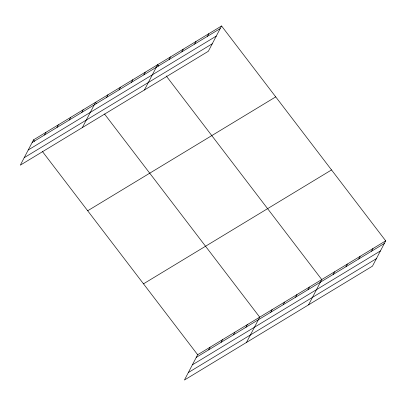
<?xml version="1.0" encoding="UTF-8"?>
<svg xmlns="http://www.w3.org/2000/svg" width="406" height="406" viewBox="0 0 406 406"><rect width="100%" height="100%" fill="white"/><g stroke="black" fill="none" stroke-linecap="round" stroke-linejoin="round"><path stroke-width="0.61" d="M221.569 25.979L33.52 139.867L20.3 165.156L208.344 51.268L221.569 25.979L385.7 240.844L372.48 266.133L184.431 380.021L197.656 354.732L385.7 240.844M44.558 134.975L45.934 132.346M56.972 127.459L58.342 124.83M69.38 119.943L70.756 117.314M81.794 112.426L83.164 109.798M82.357 127.57L95.577 102.282L96.699 103.748M106.616 97.389L107.986 94.765M119.024 89.873L120.399 87.249M131.437 82.357L132.808 79.733M143.846 74.841L145.221 72.217M144.409 89.99L157.63 64.696L158.751 66.168M169.048 59.581L170.418 56.952M181.832 51.836L183.207 49.207M194.621 44.092L195.991 41.468M207.405 36.347L208.78 33.723M208.694 349.84L210.064 347.216M221.103 342.324L222.478 339.7M233.516 334.808L234.886 332.184M245.924 327.292L247.3 324.668M246.488 342.441L259.708 317.152L104.54 114.02M270.746 312.26L272.121 309.631M283.16 304.744L284.53 302.115M295.568 297.228L296.943 294.599M307.981 289.711L309.352 287.083M308.545 304.855L321.765 279.567L166.221 75.947M333.179 274.446L334.549 271.822M345.968 266.701L347.338 264.078M358.752 258.957L360.127 256.333M371.541 251.212L372.911 248.589M32.15 142.491L220.194 28.603M28.237 149.971L216.286 36.083M24.208 157.675L212.257 43.787M87.686 210.77L275.73 96.882M143.491 283.824L331.535 169.936M196.281 357.356L384.325 243.473M192.373 364.837L380.417 250.949M188.343 372.546L376.387 258.658M33.52 139.867L34.642 141.334M42.488 151.6L197.656 354.732"/></g></svg>
